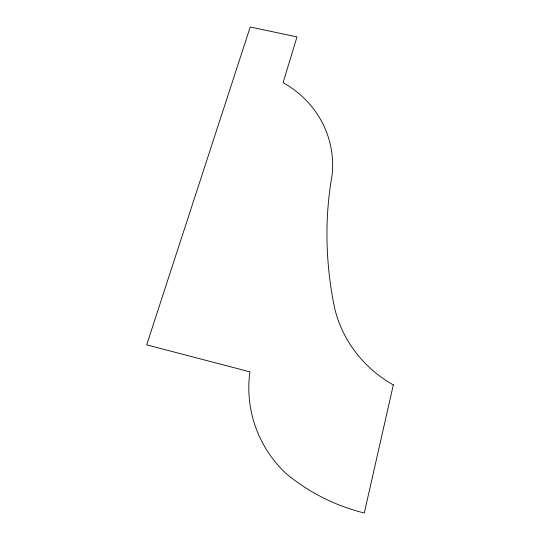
<?xml version="1.0" encoding="UTF-8"?>
<svg xmlns="http://www.w3.org/2000/svg" width="540" height="540" viewBox="0 0 540 540"><rect width="100%" height="100%" fill="white"/><g stroke="black" fill="none" stroke-linecap="round" stroke-linejoin="round"><path stroke-width="0.81" d="M393.323 384.899L364.284 513A188.98 181.764 29.6 0 1 286.47 473.877A115.702 113.326 52.9 0 1 249.919 371.858L146.678 344.851L250.243 27L297 36.902L283.102 82.64A110.086 100.494 -14.8 0 1 332.1 175.136A432.601 363.926 32.6 0 0 333.997 305.168A118.172 110.936 25.5 0 0 393.323 384.899"/></g></svg>
